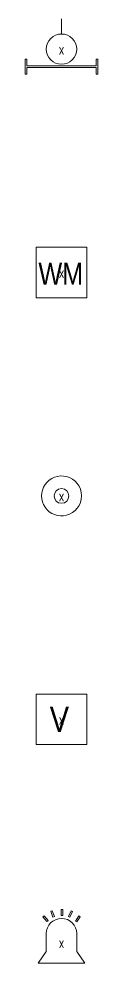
# Model space of a CAD drawing. Header units: metres. Extents: x -162 to 83385, y -62392 to -1971.
# Drawn here: x 28931 to 29262, y -31385 to -27082 of the extents above; entities that cross this region are included whole.
import ezdxf
from ezdxf.enums import TextEntityAlignment as Align

# ---------------------------------------------------------------- set-up
doc = ezdxf.new("R2010")
doc.units = ezdxf.units.M
doc.header["$LTSCALE"] = 0.5
for name, color, linetype, lineweight in [('ELIN_Attribut_01_Produkt_ID', 7, 'Continuous', 0), ('ELIN_Attribut_02_Stromkreis', 7, 'Continuous', 0), ('ELIN_Attribut_03_Verteilerbereich', 7, 'Continuous', 0), ('ELIN_Attribut_04_Montagehoehe', 7, 'Continuous', 0), ('ELIN_Attribut_05_Montageart', 7, 'Continuous', 0), ('ELIN_Attribut_06_Tuernummer', 7, 'Continuous', 0), ('ELIN_Attribut_07_Bemerkung', 7, 'Continuous', 0), ('ELIN_Attribut_08_Adresse', 7, 'Continuous', 0), ('ELIN_Attribut_10_AKZ1', 7, 'Continuous', 0), ('ELIN_Attribut_11_AKZ2', 7, 'Continuous', 0), ('ELIN_Attribut_12_Sonstiges1', 7, 'Continuous', 0), ('ELIN_Attribut_13_Sonstiges2', 7, 'Continuous', 0), ('ELIN_Attribut_14_Bauteil', 7, 'Continuous', 0), ('ELIN_Attribut_15_Ebene', 7, 'Continuous', 0), ('ELIN_Attribut_16_Raumnummer', 7, 'Continuous', 0), ('ELIN_Attribut_17_Raumname', 7, 'Continuous', 0), ('ELIN_Attribut_18_Montageabschnitt', 7, 'Continuous', 0), ('ELIN_Attribut_Basispunkt', 2, 'Continuous', 0), ('ELIN_Attribute_GEMOS', 11, 'Continuous', 0), ('ELIN_SWS_WA_EMA', 7, 'Continuous', 0)]:
    doc.layers.add(name, color=color, linetype=linetype, lineweight=lineweight)
doc.layers.get('0').off()
doc.styles.add('ARIAL_N', font='ARIALN.TTF')
doc.styles.add('ELIN_Attribute', font='isocp.shx', dxfattribs={"width": 0.8})

# ---------------------------------------------------------------- blocks, each defined once
blk = doc.blocks.new('ELIN_SWS_EMA_GLASBRUCHMELDER')
at = {"color": 0, "linetype": 'Continuous', "ltscale": 0.25}
for p, q in [((0, 69), (0, 138)), ((-165.3, -114), (-165.3, -45)), ((-165.3, -45), (-158.4, -45)), ((-158.4, -45), (-158.4, -76.1)), ((-158.4, -76.1), (158.4, -76.1)), ((-158.4, -83), (-158.4, -114)), ((158.4, -83), (-158.4, -83)), ((158.4, -76.1), (158.4, -45)), ((158.4, -45), (165.3, -45)), ((158.4, -114), (158.4, -83)), ((165.3, -45), (165.3, -114)), ((-158.4, -114), (-165.3, -114)), ((165.3, -114), (158.4, -114))]:
    blk.add_line(p, q, dxfattribs=at)
blk.add_circle((0, 0), 69, dxfattribs=at)
at = {"layer": 'ELIN_Attribut_01_Produkt_ID', "style": 'ELIN_Attribute', "width": 0.8, "flags": 8}
blk.add_attdef('01_PRODUKT_ID', text='', height=150, dxfattribs=at).set_placement((0, -169.5, 0), align=Align.TOP_CENTER)
at = {"layer": 'ELIN_Attribut_02_Stromkreis', "style": 'ELIN_Attribute', "width": 0.8, "flags": 8}
blk.add_attdef('02_STROMKREIS', text='', height=150, dxfattribs=at).set_placement((0, 203, 0), align=Align.CENTER)
at = {"layer": 'ELIN_Attribut_03_Verteilerbereich', "style": 'ELIN_Attribute', "width": 0.8, "flags": 8}
blk.add_attdef('03_VERTEILERBEREICH', (198.4, -672.7, 0), '', height=125, dxfattribs=at)
at = {"layer": 'ELIN_Attribut_04_Montagehoehe', "style": 'ELIN_Attribute', "width": 0.8, "flags": 8}
blk.add_attdef('04_MONTAGEHOEHE', text='', height=125, dxfattribs=at).set_placement((-424.5, -54.7, 0), align=Align.RIGHT)
at = {"layer": 'ELIN_Attribut_05_Montageart', "style": 'ELIN_Attribute', "width": 0.8, "flags": 8}
blk.add_attdef('05_MONTAGEART', (400.3, -54.7, 0), '', height=125, dxfattribs=at)
at = {"layer": 'ELIN_Attribut_06_Tuernummer', "style": 'ELIN_Attribute', "width": 0.8, "flags": 8}
blk.add_attdef('06_TUERNUMMER', text='', height=125, dxfattribs=at).set_placement((-424.9, -254.7, 0), align=Align.RIGHT)
at = {"layer": 'ELIN_Attribut_07_Bemerkung', "style": 'ELIN_Attribute', "width": 0.8, "flags": 8}
blk.add_attdef('07_BEMERKUNG', (198.4, -844.5, 0), '', height=125, dxfattribs=at)
at = {"layer": 'ELIN_Attribut_08_Adresse', "style": 'ELIN_Attribute', "width": 0.8, "flags": 8}
blk.add_attdef('08_ADRESSE', (198.4, -1100.6, 0), '', height=125, dxfattribs=at)
at = {"layer": 'ELIN_Attribut_10_AKZ1', "style": 'ELIN_Attribute', "width": 0.8, "flags": 8}
blk.add_attdef('10_AKZ1', (195.8, -1466.6, 0), '', height=125, dxfattribs=at)
at = {"layer": 'ELIN_Attribut_11_AKZ2', "style": 'ELIN_Attribute', "width": 0.8, "flags": 8}
blk.add_attdef('11_AKZ2', (195.8, -1622.9, 0), '', height=125, dxfattribs=at)
at = {"layer": 'ELIN_Attribut_12_Sonstiges1', "style": 'ELIN_Attribute', "width": 0.8, "flags": 8}
blk.add_attdef('12_SONSTIGES1', (198.4, -2000.7, 0), '', height=125, dxfattribs=at)
at = {"layer": 'ELIN_Attribut_13_Sonstiges2', "style": 'ELIN_Attribute', "width": 0.8, "flags": 8}
blk.add_attdef('13_SONSTIGES2', (198.4, -2151.6, 0), '', height=125, dxfattribs=at)
at = {"layer": 'ELIN_Attribut_14_Bauteil', "style": 'ELIN_Attribute', "width": 0.8, "flags": 8}
blk.add_attdef('14_BAUTEIL', (198.4, -2971.1, 0), '', height=125, dxfattribs=at)
at = {"layer": 'ELIN_Attribut_15_Ebene', "style": 'ELIN_Attribute', "width": 0.8, "flags": 8}
blk.add_attdef('15_EBENE', (198.4, -3118.3, 0), '', height=125, dxfattribs=at)
at = {"layer": 'ELIN_Attribut_16_Raumnummer', "style": 'ELIN_Attribute', "width": 0.8, "flags": 8}
blk.add_attdef('16_RAUMNUMMER', (198.4, -3312.6, 0), '', height=125, dxfattribs=at)
at = {"layer": 'ELIN_Attribut_17_Raumname', "style": 'ELIN_Attribute', "width": 0.8, "flags": 8}
blk.add_attdef('17_RAUMNAME', (198.4, -3469.1, 0), '', height=125, dxfattribs=at)
at = {"layer": 'ELIN_Attribut_18_Montageabschnitt', "style": 'ELIN_Attribute', "width": 0.8, "flags": 8}
blk.add_attdef('18_MONTAGEABSCHNITT', (198.4, -3670.1, 0), '', height=125, dxfattribs=at)
at = {"layer": 'ELIN_Attribut_Basispunkt', "style": 'ELIN_Attribute', "width": 0.8, "flags": 8}
blk.add_attdef('Basispunkt', text='', height=50, dxfattribs=at).set_placement((0, 0), align=Align.MIDDLE)
at = {"layer": 'ELIN_Attribute_GEMOS', "style": 'ELIN_Attribute', "width": 0.6, "flags": 8}
for tag, p in [('G01_PRO02ID', (1620.5, 183.6)), ('G02_BEZEICHNUNG', (1620.5, -14.6, 0)), ('G03_DESCRIPTION', (1620.5, -204.4, 0)), ('G04_GEMOS-SYMBOL', (1623.8, -404.4, 0)), ('G05_GEMOS-TYP', (1623.8, -604.4, 0)), ('G06_ORTSKENNUNG', (1620.5, -804.4, 0)), ('G08_FREI1', (1620.5, -1004.4, 0)), ('G08_FREI2', (1620.5, -1204.4, 0))]:
    blk.add_attdef(tag, p, '', height=125, dxfattribs=at)
blk = doc.blocks.new('ELIN_SWS_EMA_WASSERMELDER')
at = {"color": 0, "linetype": 'Continuous', "ltscale": 0.25}
for p, q in [((115, 115), (-115, 115)), ((-115, 115), (-115, -115)), ((115, -115), (115, 115)), ((-115, -115), (115, -115))]:
    blk.add_line(p, q, dxfattribs=at)
at = {"color": 0, "style": 'ARIAL_N'}
blk.add_text('WM', height=100, dxfattribs=at).set_placement((-104.9, -55.4))
at = {"layer": 'ELIN_Attribut_01_Produkt_ID', "style": 'ELIN_Attribute', "width": 0.8, "flags": 8}
blk.add_attdef('01_PRODUKT_ID', text='', height=150, dxfattribs=at).set_placement((0, -169.5, 0), align=Align.TOP_CENTER)
at = {"layer": 'ELIN_Attribut_02_Stromkreis', "style": 'ELIN_Attribute', "width": 0.8, "flags": 8}
blk.add_attdef('02_STROMKREIS', text='', height=150, dxfattribs=at).set_placement((0, 150, 0), align=Align.CENTER)
at = {"layer": 'ELIN_Attribut_03_Verteilerbereich', "style": 'ELIN_Attribute', "width": 0.8, "flags": 8}
blk.add_attdef('03_VERTEILERBEREICH', (198.4, -672.7, 0), '', height=125, dxfattribs=at)
at = {"layer": 'ELIN_Attribut_04_Montagehoehe', "style": 'ELIN_Attribute', "width": 0.8, "flags": 8}
blk.add_attdef('04_MONTAGEHOEHE', text='', height=125, dxfattribs=at).set_placement((-424.5, -54.7, 0), align=Align.RIGHT)
at = {"layer": 'ELIN_Attribut_05_Montageart', "style": 'ELIN_Attribute', "width": 0.8, "flags": 8}
blk.add_attdef('05_MONTAGEART', (400.3, -54.7, 0), '', height=125, dxfattribs=at)
at = {"layer": 'ELIN_Attribut_06_Tuernummer', "style": 'ELIN_Attribute', "width": 0.8, "flags": 8}
blk.add_attdef('06_TUERNUMMER', text='', height=125, dxfattribs=at).set_placement((-424.9, -254.7, 0), align=Align.RIGHT)
at = {"layer": 'ELIN_Attribut_07_Bemerkung', "style": 'ELIN_Attribute', "width": 0.8, "flags": 8}
blk.add_attdef('07_BEMERKUNG', (198.4, -844.5, 0), '', height=125, dxfattribs=at)
at = {"layer": 'ELIN_Attribut_08_Adresse', "style": 'ELIN_Attribute', "width": 0.8, "flags": 8}
blk.add_attdef('08_ADRESSE', (198.4, -1100.6, 0), '', height=125, dxfattribs=at)
at = {"layer": 'ELIN_Attribut_10_AKZ1', "style": 'ELIN_Attribute', "width": 0.8, "flags": 8}
blk.add_attdef('10_AKZ1', (195.8, -1466.6, 0), '', height=125, dxfattribs=at)
at = {"layer": 'ELIN_Attribut_11_AKZ2', "style": 'ELIN_Attribute', "width": 0.8, "flags": 8}
blk.add_attdef('11_AKZ2', (195.8, -1622.9, 0), '', height=125, dxfattribs=at)
at = {"layer": 'ELIN_Attribut_12_Sonstiges1', "style": 'ELIN_Attribute', "width": 0.8, "flags": 8}
blk.add_attdef('12_SONSTIGES1', (198.4, -2000.7, 0), '', height=125, dxfattribs=at)
at = {"layer": 'ELIN_Attribut_13_Sonstiges2', "style": 'ELIN_Attribute', "width": 0.8, "flags": 8}
blk.add_attdef('13_SONSTIGES2', (198.4, -2151.6, 0), '', height=125, dxfattribs=at)
at = {"layer": 'ELIN_Attribut_14_Bauteil', "style": 'ELIN_Attribute', "width": 0.8, "flags": 8}
blk.add_attdef('14_BAUTEIL', (198.4, -2971.1, 0), '', height=125, dxfattribs=at)
at = {"layer": 'ELIN_Attribut_15_Ebene', "style": 'ELIN_Attribute', "width": 0.8, "flags": 8}
blk.add_attdef('15_EBENE', (198.4, -3118.3, 0), '', height=125, dxfattribs=at)
at = {"layer": 'ELIN_Attribut_16_Raumnummer', "style": 'ELIN_Attribute', "width": 0.8, "flags": 8}
blk.add_attdef('16_RAUMNUMMER', (198.4, -3312.6, 0), '', height=125, dxfattribs=at)
at = {"layer": 'ELIN_Attribut_17_Raumname', "style": 'ELIN_Attribute', "width": 0.8, "flags": 8}
blk.add_attdef('17_RAUMNAME', (198.4, -3469.1, 0), '', height=125, dxfattribs=at)
at = {"layer": 'ELIN_Attribut_18_Montageabschnitt', "style": 'ELIN_Attribute', "width": 0.8, "flags": 8}
blk.add_attdef('18_MONTAGEABSCHNITT', (198.4, -3670.1, 0), '', height=125, dxfattribs=at)
at = {"layer": 'ELIN_Attribut_Basispunkt', "style": 'ELIN_Attribute', "width": 0.8, "flags": 8}
blk.add_attdef('Basispunkt', text='', height=50, dxfattribs=at).set_placement((0, 0), align=Align.MIDDLE)
at = {"layer": 'ELIN_Attribute_GEMOS', "style": 'ELIN_Attribute', "width": 0.6, "flags": 8}
for tag, p in [('G01_PRO02ID', (1620.5, 183.6)), ('G02_BEZEICHNUNG', (1620.5, -14.6, 0)), ('G03_DESCRIPTION', (1620.5, -204.4, 0)), ('G04_GEMOS-SYMBOL', (1623.8, -404.4, 0)), ('G05_GEMOS-TYP', (1623.8, -604.4, 0)), ('G06_ORTSKENNUNG', (1620.5, -804.4, 0)), ('G08_FREI1', (1620.5, -1004.4, 0)), ('G08_FREI2', (1620.5, -1204.4, 0))]:
    blk.add_attdef(tag, p, '', height=125, dxfattribs=at)
blk = doc.blocks.new('ELIN_SWS_EMA_ALARMTASTER')
at = {"color": 0, "linetype": 'Continuous', "ltscale": 0.25}
blk.add_circle((0, 0), 33.6, dxfattribs=at)
for major_axis, end_param in [((22.4, 88.2), 3.641632), ((22.6, -88.2), 2.641553)]:
    blk.add_ellipse((0, 0), major_axis=major_axis, ratio=1, start_param=0, end_param=end_param, dxfattribs=at)
at = {"layer": 'ELIN_Attribut_01_Produkt_ID', "style": 'ELIN_Attribute', "width": 0.8, "flags": 8}
blk.add_attdef('01_PRODUKT_ID', text='', height=150, dxfattribs=at).set_placement((0, -169.5, 0), align=Align.TOP_CENTER)
at = {"layer": 'ELIN_Attribut_02_Stromkreis', "style": 'ELIN_Attribute', "width": 0.8, "flags": 8}
blk.add_attdef('02_STROMKREIS', text='', height=150, dxfattribs=at).set_placement((0, 150, 0), align=Align.CENTER)
at = {"layer": 'ELIN_Attribut_03_Verteilerbereich', "style": 'ELIN_Attribute', "width": 0.8, "flags": 8}
blk.add_attdef('03_VERTEILERBEREICH', (198.4, -672.7, 0), '', height=125, dxfattribs=at)
at = {"layer": 'ELIN_Attribut_04_Montagehoehe', "style": 'ELIN_Attribute', "width": 0.8, "flags": 8}
blk.add_attdef('04_MONTAGEHOEHE', text='', height=125, dxfattribs=at).set_placement((-424.5, -54.7, 0), align=Align.RIGHT)
at = {"layer": 'ELIN_Attribut_05_Montageart', "style": 'ELIN_Attribute', "width": 0.8, "flags": 8}
blk.add_attdef('05_MONTAGEART', (400.3, -54.7, 0), '', height=125, dxfattribs=at)
at = {"layer": 'ELIN_Attribut_06_Tuernummer', "style": 'ELIN_Attribute', "width": 0.8, "flags": 8}
blk.add_attdef('06_TUERNUMMER', text='', height=125, dxfattribs=at).set_placement((-424.9, -254.7, 0), align=Align.RIGHT)
at = {"layer": 'ELIN_Attribut_07_Bemerkung', "style": 'ELIN_Attribute', "width": 0.8, "flags": 8}
blk.add_attdef('07_BEMERKUNG', (198.4, -844.5, 0), '', height=125, dxfattribs=at)
at = {"layer": 'ELIN_Attribut_08_Adresse', "style": 'ELIN_Attribute', "width": 0.8, "flags": 8}
blk.add_attdef('08_ADRESSE', (198.4, -1100.6, 0), '', height=125, dxfattribs=at)
at = {"layer": 'ELIN_Attribut_10_AKZ1', "style": 'ELIN_Attribute', "width": 0.8, "flags": 8}
blk.add_attdef('10_AKZ1', (195.8, -1466.6, 0), '', height=125, dxfattribs=at)
at = {"layer": 'ELIN_Attribut_11_AKZ2', "style": 'ELIN_Attribute', "width": 0.8, "flags": 8}
blk.add_attdef('11_AKZ2', (195.8, -1622.9, 0), '', height=125, dxfattribs=at)
at = {"layer": 'ELIN_Attribut_12_Sonstiges1', "style": 'ELIN_Attribute', "width": 0.8, "flags": 8}
blk.add_attdef('12_SONSTIGES1', (198.4, -2000.7, 0), '', height=125, dxfattribs=at)
at = {"layer": 'ELIN_Attribut_13_Sonstiges2', "style": 'ELIN_Attribute', "width": 0.8, "flags": 8}
blk.add_attdef('13_SONSTIGES2', (198.4, -2151.6, 0), '', height=125, dxfattribs=at)
at = {"layer": 'ELIN_Attribut_14_Bauteil', "style": 'ELIN_Attribute', "width": 0.8, "flags": 8}
blk.add_attdef('14_BAUTEIL', (198.4, -2971.1, 0), '', height=125, dxfattribs=at)
at = {"layer": 'ELIN_Attribut_15_Ebene', "style": 'ELIN_Attribute', "width": 0.8, "flags": 8}
blk.add_attdef('15_EBENE', (198.4, -3118.3, 0), '', height=125, dxfattribs=at)
at = {"layer": 'ELIN_Attribut_16_Raumnummer', "style": 'ELIN_Attribute', "width": 0.8, "flags": 8}
blk.add_attdef('16_RAUMNUMMER', (198.4, -3312.6, 0), '', height=125, dxfattribs=at)
at = {"layer": 'ELIN_Attribut_17_Raumname', "style": 'ELIN_Attribute', "width": 0.8, "flags": 8}
blk.add_attdef('17_RAUMNAME', (198.4, -3469.1, 0), '', height=125, dxfattribs=at)
at = {"layer": 'ELIN_Attribut_18_Montageabschnitt', "style": 'ELIN_Attribute', "width": 0.8, "flags": 8}
blk.add_attdef('18_MONTAGEABSCHNITT', (198.4, -3670.1, 0), '', height=125, dxfattribs=at)
at = {"layer": 'ELIN_Attribut_Basispunkt', "style": 'ELIN_Attribute', "width": 0.8, "flags": 8}
blk.add_attdef('Basispunkt', text='', height=50, dxfattribs=at).set_placement((0, 0), align=Align.MIDDLE)
at = {"layer": 'ELIN_Attribute_GEMOS', "style": 'ELIN_Attribute', "width": 0.6, "flags": 8}
for tag, p in [('G01_PRO02ID', (1620.5, 183.6)), ('G02_BEZEICHNUNG', (1620.5, -14.6, 0)), ('G03_DESCRIPTION', (1620.5, -204.4, 0)), ('G04_GEMOS-SYMBOL', (1623.8, -404.4, 0)), ('G05_GEMOS-TYP', (1623.8, -604.4, 0)), ('G06_ORTSKENNUNG', (1620.5, -804.4, 0)), ('G08_FREI1', (1620.5, -1004.4, 0)), ('G08_FREI2', (1620.5, -1204.4, 0))]:
    blk.add_attdef(tag, p, '', height=125, dxfattribs=at)
blk = doc.blocks.new('ELIN_SWS_EMA_SIGNALGEBER_OPTISCH')
at = {"color": 0, "linetype": 'Continuous', "ltscale": 0.25}
for p, q in [((-42.1, 145.5), (-49.2, 142.8)), ((-49.2, 142.8), (-39.2, 116.4)), ((-32.1, 119.1), (-42.1, 145.5)), ((5.9, 151.3), (-1.6, 151.3)), ((-1.6, 151.3), (-1.6, 123.1)), ((5.9, 123.1), (5.9, 151.3)), ((43.8, 144.7), (31.6, 119.3)), ((38.3, 116), (50.6, 141.5)), ((50.6, 141.5), (43.8, 144.7)), ((-79.2, 122.1), (-85.1, 117.4)), ((-85.1, 117.4), (-67.1, 95.6)), ((-61.3, 100.4), (-79.2, 122.1)), ((-67.1, 95.6), (-61.3, 100.4)), ((-39.2, 116.4), (-32.1, 119.1)), ((-1.6, 123.1), (5.9, 123.1)), ((31.6, 119.3), (38.3, 116)), ((79.2, 121.9), (63.4, 98.5)), ((63.4, 98.5), (69.7, 94.3)), ((69.7, 94.3), (85.4, 117.7)), ((85.4, 117.7), (79.2, 121.9)), ((-70.4, 40.1), (-70.1, 40.7)), ((-70.4, -40.1), (-70.4, 40.1)), ((70.4, 40.1), (70.1, 41.2)), ((70.4, 40.1), (70.4, -40.1)), ((-70.4, -40.1), (-106.7, -93.4)), ((70.4, -40.1), (106.7, -93.4)), ((-106.7, -93.4), (106.7, -93.4))]:
    blk.add_line(p, q, dxfattribs=at)
blk.add_ellipse((0, 39.9), major_axis=(70.1, 1.3), ratio=1, start_param=0, end_param=3.110193, dxfattribs=at)
at = {"layer": 'ELIN_Attribut_01_Produkt_ID', "style": 'ELIN_Attribute', "width": 0.8, "flags": 8}
blk.add_attdef('01_PRODUKT_ID', text='', height=150, dxfattribs=at).set_placement((0, -169.5, 0), align=Align.TOP_CENTER)
at = {"layer": 'ELIN_Attribut_02_Stromkreis', "style": 'ELIN_Attribute', "width": 0.8, "flags": 8}
blk.add_attdef('02_STROMKREIS', text='', height=150, dxfattribs=at).set_placement((0, 230.6, 0), align=Align.CENTER)
at = {"layer": 'ELIN_Attribut_03_Verteilerbereich', "style": 'ELIN_Attribute', "width": 0.8, "flags": 8}
blk.add_attdef('03_VERTEILERBEREICH', (198.4, -672.7, 0), '', height=125, dxfattribs=at)
at = {"layer": 'ELIN_Attribut_04_Montagehoehe', "style": 'ELIN_Attribute', "width": 0.8, "flags": 8}
blk.add_attdef('04_MONTAGEHOEHE', text='', height=125, dxfattribs=at).set_placement((-424.5, -54.7, 0), align=Align.RIGHT)
at = {"layer": 'ELIN_Attribut_05_Montageart', "style": 'ELIN_Attribute', "width": 0.8, "flags": 8}
blk.add_attdef('05_MONTAGEART', (400.3, -54.7, 0), '', height=125, dxfattribs=at)
at = {"layer": 'ELIN_Attribut_06_Tuernummer', "style": 'ELIN_Attribute', "width": 0.8, "flags": 8}
blk.add_attdef('06_TUERNUMMER', text='', height=125, dxfattribs=at).set_placement((-424.9, -254.7, 0), align=Align.RIGHT)
at = {"layer": 'ELIN_Attribut_07_Bemerkung', "style": 'ELIN_Attribute', "width": 0.8, "flags": 8}
blk.add_attdef('07_BEMERKUNG', (198.4, -844.5, 0), '', height=125, dxfattribs=at)
at = {"layer": 'ELIN_Attribut_08_Adresse', "style": 'ELIN_Attribute', "width": 0.8, "flags": 8}
blk.add_attdef('08_ADRESSE', (198.4, -1100.6, 0), '', height=125, dxfattribs=at)
at = {"layer": 'ELIN_Attribut_10_AKZ1', "style": 'ELIN_Attribute', "width": 0.8, "flags": 8}
blk.add_attdef('10_AKZ1', (195.8, -1466.6, 0), '', height=125, dxfattribs=at)
at = {"layer": 'ELIN_Attribut_11_AKZ2', "style": 'ELIN_Attribute', "width": 0.8, "flags": 8}
blk.add_attdef('11_AKZ2', (195.8, -1622.9, 0), '', height=125, dxfattribs=at)
at = {"layer": 'ELIN_Attribut_12_Sonstiges1', "style": 'ELIN_Attribute', "width": 0.8, "flags": 8}
blk.add_attdef('12_SONSTIGES1', (198.4, -2000.7, 0), '', height=125, dxfattribs=at)
at = {"layer": 'ELIN_Attribut_13_Sonstiges2', "style": 'ELIN_Attribute', "width": 0.8, "flags": 8}
blk.add_attdef('13_SONSTIGES2', (198.4, -2151.6, 0), '', height=125, dxfattribs=at)
at = {"layer": 'ELIN_Attribut_14_Bauteil', "style": 'ELIN_Attribute', "width": 0.8, "flags": 8}
blk.add_attdef('14_BAUTEIL', (198.4, -2971.1, 0), '', height=125, dxfattribs=at)
at = {"layer": 'ELIN_Attribut_15_Ebene', "style": 'ELIN_Attribute', "width": 0.8, "flags": 8}
blk.add_attdef('15_EBENE', (198.4, -3118.3, 0), '', height=125, dxfattribs=at)
at = {"layer": 'ELIN_Attribut_16_Raumnummer', "style": 'ELIN_Attribute', "width": 0.8, "flags": 8}
blk.add_attdef('16_RAUMNUMMER', (198.4, -3312.6, 0), '', height=125, dxfattribs=at)
at = {"layer": 'ELIN_Attribut_17_Raumname', "style": 'ELIN_Attribute', "width": 0.8, "flags": 8}
blk.add_attdef('17_RAUMNAME', (198.4, -3469.1, 0), '', height=125, dxfattribs=at)
at = {"layer": 'ELIN_Attribut_18_Montageabschnitt', "style": 'ELIN_Attribute', "width": 0.8, "flags": 8}
blk.add_attdef('18_MONTAGEABSCHNITT', (198.4, -3670.1, 0), '', height=125, dxfattribs=at)
at = {"layer": 'ELIN_Attribut_Basispunkt', "style": 'ELIN_Attribute', "width": 0.8, "flags": 8}
blk.add_attdef('Basispunkt', text='', height=50, dxfattribs=at).set_placement((0, 0), align=Align.MIDDLE)
at = {"layer": 'ELIN_Attribute_GEMOS', "style": 'ELIN_Attribute', "width": 0.6, "flags": 8}
for tag, p in [('G01_PRO02ID', (1620.5, 183.6)), ('G02_BEZEICHNUNG', (1620.5, -14.6, 0)), ('G03_DESCRIPTION', (1620.5, -204.4, 0)), ('G04_GEMOS-SYMBOL', (1623.8, -404.4, 0)), ('G05_GEMOS-TYP', (1623.8, -604.4, 0)), ('G06_ORTSKENNUNG', (1620.5, -804.4, 0)), ('G08_FREI1', (1620.5, -1004.4, 0)), ('G08_FREI2', (1620.5, -1204.4, 0))]:
    blk.add_attdef(tag, p, '', height=125, dxfattribs=at)
blk = doc.blocks.new('ELIN_SWS_EMA_VERTEILER')
at = {"color": 0, "linetype": 'Continuous', "ltscale": 0.25}
for p, q in [((115, 115), (-115, 115)), ((-115, 115), (-115, -115)), ((115, -115), (115, 115)), ((-115, -115), (115, -115))]:
    blk.add_line(p, q, dxfattribs=at)
at = {"color": 0, "style": 'ARIAL_N'}
blk.add_text('V', height=115, dxfattribs=at).set_placement((-53.6, -57.5))
at = {"layer": 'ELIN_Attribut_01_Produkt_ID', "style": 'ELIN_Attribute', "width": 0.8, "flags": 8}
blk.add_attdef('01_PRODUKT_ID', text='', height=150, dxfattribs=at).set_placement((0, -169.5, 0), align=Align.TOP_CENTER)
at = {"layer": 'ELIN_Attribut_02_Stromkreis', "style": 'ELIN_Attribute', "width": 0.8, "flags": 8}
blk.add_attdef('02_STROMKREIS', text='', height=150, dxfattribs=at).set_placement((0, 150, 0), align=Align.CENTER)
at = {"layer": 'ELIN_Attribut_03_Verteilerbereich', "style": 'ELIN_Attribute', "width": 0.8, "flags": 8}
blk.add_attdef('03_VERTEILERBEREICH', (198.4, -672.7, 0), '', height=125, dxfattribs=at)
at = {"layer": 'ELIN_Attribut_04_Montagehoehe', "style": 'ELIN_Attribute', "width": 0.8, "flags": 8}
blk.add_attdef('04_MONTAGEHOEHE', text='', height=125, dxfattribs=at).set_placement((-424.5, -54.7, 0), align=Align.RIGHT)
at = {"layer": 'ELIN_Attribut_05_Montageart', "style": 'ELIN_Attribute', "width": 0.8, "flags": 8}
blk.add_attdef('05_MONTAGEART', (400.3, -54.7, 0), '', height=125, dxfattribs=at)
at = {"layer": 'ELIN_Attribut_06_Tuernummer', "style": 'ELIN_Attribute', "width": 0.8, "flags": 8}
blk.add_attdef('06_TUERNUMMER', text='', height=125, dxfattribs=at).set_placement((-424.9, -254.7, 0), align=Align.RIGHT)
at = {"layer": 'ELIN_Attribut_07_Bemerkung', "style": 'ELIN_Attribute', "width": 0.8, "flags": 8}
blk.add_attdef('07_BEMERKUNG', (198.4, -844.5, 0), '', height=125, dxfattribs=at)
at = {"layer": 'ELIN_Attribut_08_Adresse', "style": 'ELIN_Attribute', "width": 0.8, "flags": 8}
blk.add_attdef('08_ADRESSE', (198.4, -1100.6, 0), '', height=125, dxfattribs=at)
at = {"layer": 'ELIN_Attribut_10_AKZ1', "style": 'ELIN_Attribute', "width": 0.8, "flags": 8}
blk.add_attdef('10_AKZ1', (195.8, -1466.6, 0), '', height=125, dxfattribs=at)
at = {"layer": 'ELIN_Attribut_11_AKZ2', "style": 'ELIN_Attribute', "width": 0.8, "flags": 8}
blk.add_attdef('11_AKZ2', (195.8, -1622.9, 0), '', height=125, dxfattribs=at)
at = {"layer": 'ELIN_Attribut_12_Sonstiges1', "style": 'ELIN_Attribute', "width": 0.8, "flags": 8}
blk.add_attdef('12_SONSTIGES1', (198.4, -2000.7, 0), '', height=125, dxfattribs=at)
at = {"layer": 'ELIN_Attribut_13_Sonstiges2', "style": 'ELIN_Attribute', "width": 0.8, "flags": 8}
blk.add_attdef('13_SONSTIGES2', (198.4, -2151.6, 0), '', height=125, dxfattribs=at)
at = {"layer": 'ELIN_Attribut_14_Bauteil', "style": 'ELIN_Attribute', "width": 0.8, "flags": 8}
blk.add_attdef('14_BAUTEIL', (198.4, -2971.1, 0), '', height=125, dxfattribs=at)
at = {"layer": 'ELIN_Attribut_15_Ebene', "style": 'ELIN_Attribute', "width": 0.8, "flags": 8}
blk.add_attdef('15_EBENE', (198.4, -3118.3, 0), '', height=125, dxfattribs=at)
at = {"layer": 'ELIN_Attribut_16_Raumnummer', "style": 'ELIN_Attribute', "width": 0.8, "flags": 8}
blk.add_attdef('16_RAUMNUMMER', (198.4, -3312.6, 0), '', height=125, dxfattribs=at)
at = {"layer": 'ELIN_Attribut_17_Raumname', "style": 'ELIN_Attribute', "width": 0.8, "flags": 8}
blk.add_attdef('17_RAUMNAME', (198.4, -3469.1, 0), '', height=125, dxfattribs=at)
at = {"layer": 'ELIN_Attribut_18_Montageabschnitt', "style": 'ELIN_Attribute', "width": 0.8, "flags": 8}
blk.add_attdef('18_MONTAGEABSCHNITT', (198.4, -3670.1, 0), '', height=125, dxfattribs=at)
at = {"layer": 'ELIN_Attribut_Basispunkt', "style": 'ELIN_Attribute', "width": 0.8, "flags": 8}
blk.add_attdef('Basispunkt', text='', height=50, dxfattribs=at).set_placement((0, 0), align=Align.MIDDLE)
at = {"layer": 'ELIN_Attribute_GEMOS', "style": 'ELIN_Attribute', "width": 0.6, "flags": 8}
for tag, p in [('G01_PRO02ID', (1620.5, 183.6)), ('G02_BEZEICHNUNG', (1620.5, -14.6, 0)), ('G03_DESCRIPTION', (1620.5, -204.4, 0)), ('G04_GEMOS-SYMBOL', (1623.8, -404.4, 0)), ('G05_GEMOS-TYP', (1623.8, -604.4, 0)), ('G06_ORTSKENNUNG', (1620.5, -804.4, 0)), ('G08_FREI1', (1620.5, -1004.4, 0)), ('G08_FREI2', (1620.5, -1204.4, 0))]:
    blk.add_attdef(tag, p, '', height=125, dxfattribs=at)

msp = doc.modelspace()

# ---------------------------------------------------------------- block references
at = {"layer": 'ELIN_SWS_WA_EMA', "lineweight": 0}
ref = msp.add_blockref('ELIN_SWS_EMA_GLASBRUCHMELDER', (29096.5, -27219.9), dxfattribs=at)
ref.add_attrib('Basispunkt', 'x', dxfattribs={"layer": 'ELIN_Attribut_Basispunkt', "height": 50, "style": 'ELIN_Attribute', "width": 0.8}).set_placement((29096.5, -27219.9), align=Align.MIDDLE)
ref = msp.add_blockref('ELIN_SWS_EMA_WASSERMELDER', (29096.5, -28237.8), dxfattribs=at)
ref.add_attrib('Basispunkt', 'x', dxfattribs={"layer": 'ELIN_Attribut_Basispunkt', "height": 50, "style": 'ELIN_Attribute', "width": 0.8}).set_placement((29096.5, -28237.8), align=Align.MIDDLE)
ref = msp.add_blockref('ELIN_SWS_EMA_ALARMTASTER', (29096.5, -29255.7), dxfattribs=at)
ref.add_attrib('Basispunkt', 'x', dxfattribs={"layer": 'ELIN_Attribut_Basispunkt', "height": 50, "style": 'ELIN_Attribute', "width": 0.8}).set_placement((29096.5, -29255.7), align=Align.MIDDLE)
ref = msp.add_blockref('ELIN_SWS_EMA_VERTEILER', (29096.5, -30273.6), dxfattribs=at)
ref.add_attrib('Basispunkt', 'x', dxfattribs={"layer": 'ELIN_Attribut_Basispunkt', "height": 50, "style": 'ELIN_Attribute', "width": 0.8}).set_placement((29096.5, -30273.6), align=Align.MIDDLE)
ref = msp.add_blockref('ELIN_SWS_EMA_SIGNALGEBER_OPTISCH', (29096.5, -31291.5), dxfattribs=at)
ref.add_attrib('Basispunkt', 'x', dxfattribs={"layer": 'ELIN_Attribut_Basispunkt', "height": 50, "style": 'ELIN_Attribute', "width": 0.8}).set_placement((29096.5, -31291.5), align=Align.MIDDLE)

doc.saveas('drawing.dxf')
